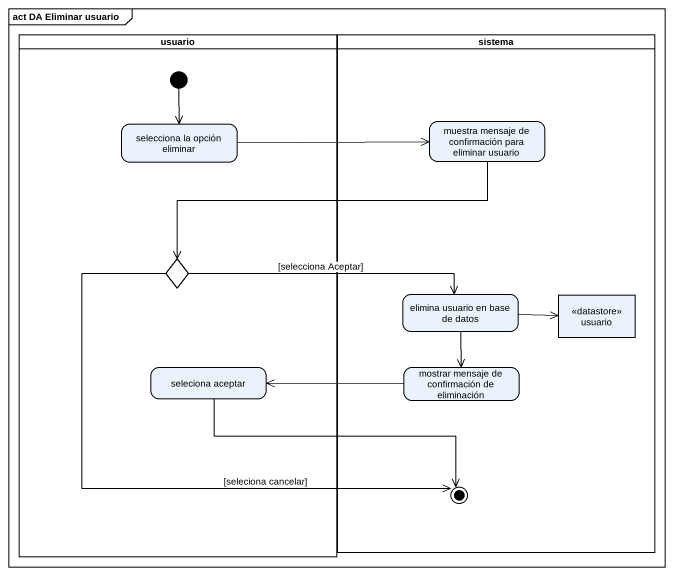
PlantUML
@startuml
mainframe act DA Eliminar usuario
hide empty description
state usuario <<partition>> {
  state "selecciona la opción eliminar" as selecciona_la_opción
  state choice1 <<choice>>
  state "seleciona aceptar" as seleciona_aceptar
  [*] --> selecciona_la_opción
}
state sistema <<partition>> {
  state "muestra mensaje de confirmación para eliminar usuario" as muestra_mensaje_de
  state "elimina usuario en base de datos" as elimina_usuario_en_base_de
  state "usuario" as usuario_2 <<datastore>>
  state "mostrar mensaje de confirmación de eliminación" as mostrar_mensaje_de
  state final1 <<end>>
}
selecciona_la_opción -right-> muestra_mensaje_de
muestra_mensaje_de -left-> choice1
choice1 -right-> elimina_usuario_en_base_de : [selecciona Aceptar]
choice1 --> final1 : [seleciona cancelar]
elimina_usuario_en_base_de -right-> usuario_2
elimina_usuario_en_base_de --> mostrar_mensaje_de
seleciona_aceptar -right-> final1
mostrar_mensaje_de -left-> seleciona_aceptar
@enduml
